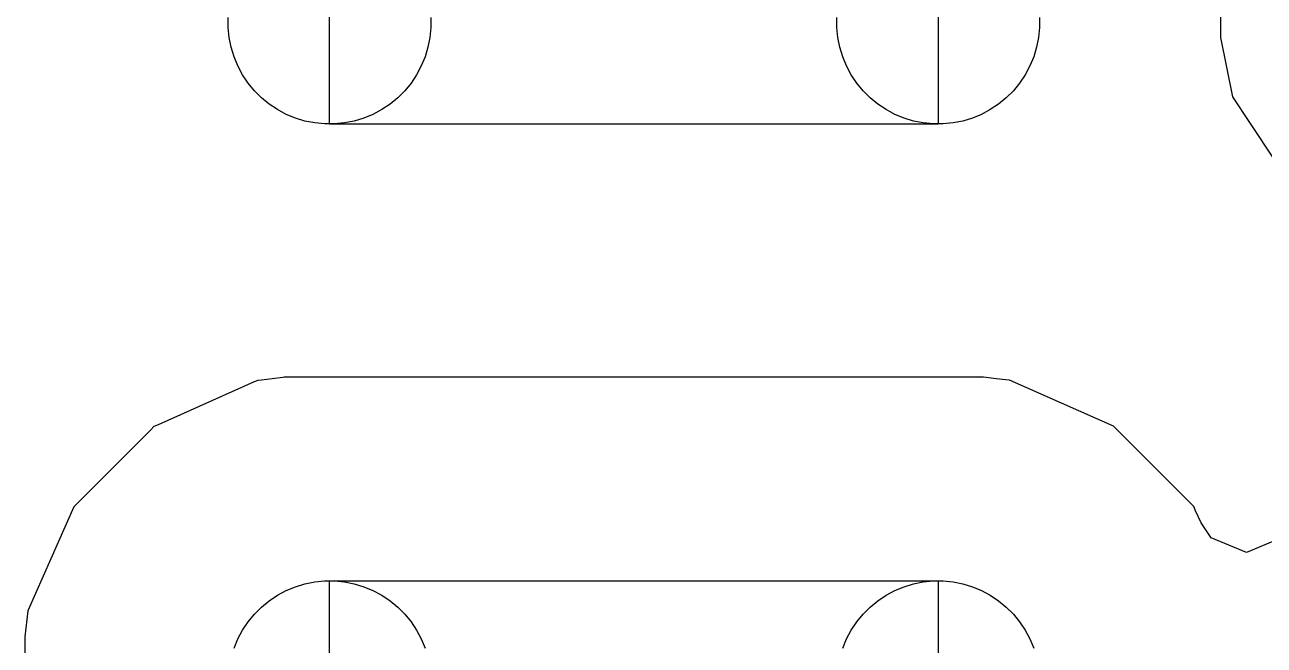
# Model space of a CAD drawing. Extents: x 125179 to 173800, y -108200 to -87800.
# Drawn here: x 143531 to 144753, y -98792 to -98181 of the extents above; entities that cross this region are included whole.
import ezdxf

# ---------------------------------------------------------------- set-up
doc = ezdxf.new("R2010")
doc.units = 0
doc.layers.add('L2D0_Cu1', color=1, linetype='CONTINUOUS')

msp = doc.modelspace()

# ---------------------------------------------------------------- linework, layer by layer
at = {"layer": 'L2D0_Cu1'}
for points in [[(143911.047, -96871.801), (144695.148, -97655.903), (144709.5, -97690.551), (144709.5, -98193.148), (144721.133, -98251.631), (144723.815, -98255.645), (144736.114, -98274.052), (144765.448, -98317.952)], [(143930.98, -98173.693), (143930.98, -98183.507), (143930.018, -98193.273), (143928.103, -98202.898), (143925.254, -98212.289), (143921.499, -98221.356), (143916.873, -98230.01), (143911.421, -98238.17), (143905.195, -98245.756), (143898.256, -98252.695), (143890.67, -98258.921), (143882.51, -98264.373), (143873.856, -98268.999), (143864.789, -98272.754), (143855.398, -98275.603), (143845.773, -98277.518), (143836.007, -98278.48), (143826.193, -98278.48), (143816.427, -98277.518), (143806.802, -98275.603), (143797.411, -98272.754), (143788.344, -98268.999), (143779.69, -98264.373), (143771.53, -98258.921), (143763.944, -98252.695), (143757.005, -98245.756), (143750.779, -98238.17), (143745.327, -98230.01), (143740.701, -98221.356), (143736.946, -98212.289), (143734.097, -98202.898), (143732.182, -98193.273), (143731.22, -98183.507), (143731.22, -98173.693)], [(144530.98, -98173.693), (144530.98, -98183.507), (144530.018, -98193.273), (144528.103, -98202.898), (144525.254, -98212.289), (144521.499, -98221.356), (144516.873, -98230.01), (144511.421, -98238.17), (144505.195, -98245.756), (144498.256, -98252.695), (144490.67, -98258.921), (144482.51, -98264.373), (144473.856, -98268.999), (144464.789, -98272.754), (144455.398, -98275.603), (144445.773, -98277.518), (144436.007, -98278.48), (144426.193, -98278.48), (144416.427, -98277.518), (144406.802, -98275.603), (144397.411, -98272.754), (144388.344, -98268.999), (144379.69, -98264.373), (144371.53, -98258.921), (144363.944, -98252.695), (144357.005, -98245.756), (144350.779, -98238.17), (144345.327, -98230.01), (144340.701, -98221.356), (144336.946, -98212.289), (144334.097, -98202.898), (144332.182, -98193.273), (144331.22, -98183.507), (144331.22, -98173.693)], [(144764.856, -98688.362), (144735.003, -98700.728), (144700.355, -98686.376), (144690.222, -98671.618), (144684.877, -98659.583), (144684.875, -98659.579), (144683.039, -98655.447), (144679.838, -98652.252), (144679.837, -98652.25), (144630.118, -98602.618), (144603.813, -98576.359), (144501.427, -98531.094), (144497.771, -98530.668), (144497.768, -98530.667), (144488.376, -98529.572), (144475.746, -98528.1), (143786.454, -98528.1), (143785.029, -98528.27), (143785.022, -98528.27), (143763.9, -98530.784), (143763.899, -98530.784), (143760.254, -98531.218), (143756.899, -98532.708), (143756.896, -98532.709), (143662.082, -98574.824), (143662.081, -98574.825), (143657.947, -98576.661), (143654.752, -98579.862), (143654.75, -98579.863), (143630.592, -98604.064), (143578.859, -98655.887), (143533.594, -98758.273), (143530.6, -98783.954), (143530.6, -99329.1)], [(143736.946, -98794.911), (143740.701, -98785.844), (143745.327, -98777.19), (143750.779, -98769.03), (143757.005, -98761.444), (143763.944, -98754.505), (143771.53, -98748.279), (143779.69, -98742.827), (143788.344, -98738.201), (143797.411, -98734.446), (143806.802, -98731.597), (143816.427, -98729.682), (143826.193, -98728.72), (143836.007, -98728.72), (143845.773, -98729.682), (143855.398, -98731.597), (143864.789, -98734.446), (143873.856, -98738.201), (143882.51, -98742.827), (143890.67, -98748.279), (143898.256, -98754.505), (143905.195, -98761.444), (143911.421, -98769.03), (143916.873, -98777.19), (143921.499, -98785.844), (143925.254, -98794.911)], [(144336.946, -98794.911), (144340.701, -98785.844), (144345.327, -98777.19), (144350.779, -98769.03), (144357.005, -98761.444), (144363.944, -98754.505), (144371.53, -98748.279), (144379.69, -98742.827), (144388.344, -98738.201), (144397.411, -98734.446), (144406.802, -98731.597), (144416.427, -98729.682), (144426.193, -98728.72), (144436.007, -98728.72), (144445.773, -98729.682), (144455.398, -98731.597), (144464.789, -98734.446), (144473.856, -98738.201), (144482.51, -98742.827), (144490.67, -98748.279), (144498.256, -98754.505), (144505.195, -98761.444), (144511.421, -98769.03), (144516.873, -98777.19), (144521.499, -98785.844), (144525.254, -98794.911)]]:
    msp.add_lwpolyline(points, dxfattribs=at)
for points in [[(143831.1, -98278.6), (143831.1, -98078.6), (144431.1, -98078.6), (144431.1, -98278.6)], [(143831.1, -98928.6), (143831.1, -98728.6), (144431.1, -98728.6), (144431.1, -98928.6)]]:
    msp.add_lwpolyline(points, close=True, dxfattribs=at)

doc.saveas('drawing.dxf')
